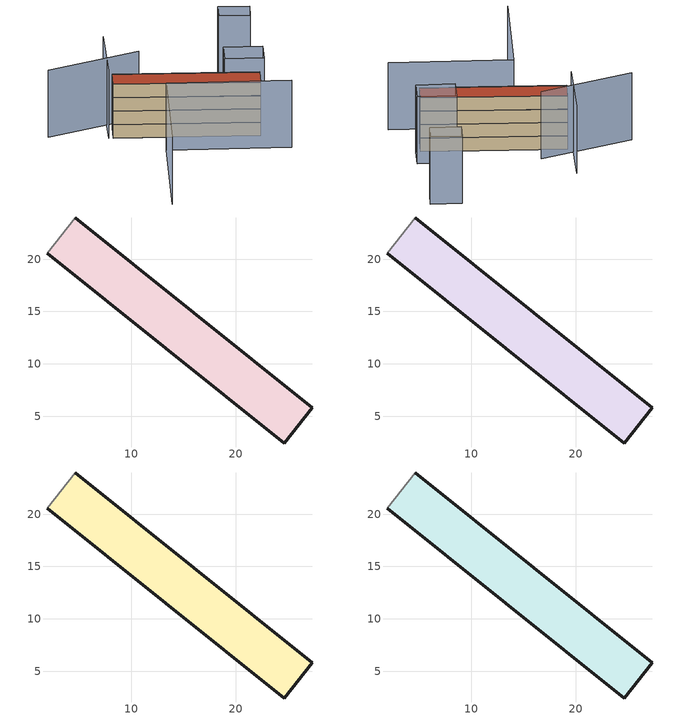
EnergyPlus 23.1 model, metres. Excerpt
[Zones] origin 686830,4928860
3e1f99c0273f9184_F0_whole
 floor ground (EU_floor_Construction): 24.62,2.43 27.3,5.78 4.64,23.93 1.95,20.58 z0
 wall outside (EU_wall_Construction): 4.64,23.93 27.3,5.78 24.62,2.43 1.95,20.58 z0:3
 wall adiabatic (EU_wall_Construction): 1.95,20.58 4.64,23.93 z0:3
3e1f99c0273f9184_F1_whole
 floor to 3e1f99c0273f9184_F0_whole (EU_floor_Construction): 24.62,2.43 27.3,5.78 4.63,23.93 1.95,20.58 z3
 wall outside (EU_wall_Construction): 4.64,23.93 27.3,5.78 24.62,2.43 1.95,20.58 z3:6
 wall adiabatic (EU_wall_Construction): 1.95,20.58 4.64,23.93 z3:6
3e1f99c0273f9184_F2_whole
 floor to 3e1f99c0273f9184_F1_whole (EU_floor_Construction): 24.62,2.43 27.3,5.78 4.63,23.93 1.95,20.58 z6
 wall outside (EU_wall_Construction): 4.64,23.93 27.3,5.78 24.62,2.43 1.95,20.58 z6:9
 wall adiabatic (EU_wall_Construction): 1.95,20.58 4.64,23.93 z6:9
3e1f99c0273f9184_F3_whole
 floor to 3e1f99c0273f9184_F2_whole (EU_floor_Construction): 24.62,2.43 27.3,5.78 4.63,23.93 1.95,20.58 z9
 wall outside (EU_wall_Construction): 4.64,23.93 27.3,5.78 24.62,2.43 1.95,20.58 z9:12
 wall adiabatic (EU_wall_Construction): 1.95,20.58 4.64,23.93 z9:12
 roof outside (EU_roof_Construction): 27.3,5.78 24.62,2.43 1.95,20.58 4.64,23.93 z12
shading: -7.01,-7.67 6.67,9.97 / 6.67,9.97 26.19,-5.18 / -7.58,29.15 11.11,23.47 / 9.74,32.6 1.3,21.21 / 28.05,5.41 21.87,10.09 / 21.87,10.09 24.79,13.94 / 24.79,13.94 30.97,9.25 / 30.97,9.25 28.05,5.41 / 37.47,20.53 32.55,24.4 / 32.55,24.4 34.95,27.45 / 34.95,27.45 39.87,23.58 / 39.87,23.58 37.47,20.53 z0:15
[Building]
EU S2 Campaign: North Axis=0; Terrain=City; Solar Distribution=FullExterior
[Site:Location]
Bologna: Latitude=44.5; Longitude=11.25; Time Zone=1; Elevation=37
[SizingPeriod:WeatherFileDays]
AnnualSizingPeriod: Begin Month=1; Begin Day of Month=1; End Month=12; End Day of Month=31; Day of Week for Start Day=Monday; Use Weather File Daylight Saving Period=No; Use Weather File Rain and Snow Indicators=No
[MATERIAL]
EU_InternalMass_Material: Roughness=MediumRough; Thickness=0.1; Conductivity=1; Density=1800; Specific Heat=900; Thermal Absorptance=0.9; Solar Absorptance=0.7; Visible Absorptance=0.7
[MATERIAL:NOMASS] Roughness=MediumRough; Thermal Absorptance=0.9; Solar Absorptance=0.7; Visible Absorptance=0.7
Name | Thermal Resistance
EU_wall_NoMass | 0.937881
EU_roof_NoMass | 0.548572
EU_floor_NoMass | 0.71348
[CONSTRUCTION]
EU_wall_Construction: EU_wall_NoMass
EU_roof_Construction: EU_roof_NoMass
EU_floor_Construction: EU_floor_NoMass
EU_InternalMass_Construction: EU_InternalMass_Material
[ZONE] Type=1; Multiplier=1; Ceiling Height=autocalculate; Floor Area=autocalculate; Part of Total Floor Area=Yes
Name | Volume
3e1f99c0273f9184_F0_whole | 373.559
3e1f99c0273f9184_F1_whole; 3e1f99c0273f9184_F2_whole; 3e1f99c0273f9184_F3_whole | 373.56
[INTERNALMASS] Construction=EU_InternalMass_Construction; Surface Area=124.52
Name | Zone or ZoneList
3e1f99c0273f9184_F0_whole_EU_InternalMass | 3e1f99c0273f9184_F0_whole
3e1f99c0273f9184_F1_whole_EU_InternalMass | 3e1f99c0273f9184_F1_whole
3e1f99c0273f9184_F2_whole_EU_InternalMass | 3e1f99c0273f9184_F2_whole
3e1f99c0273f9184_F3_whole_EU_InternalMass | 3e1f99c0273f9184_F3_whole
[OTHEREQUIPMENT] Fuel Type=Electricity; Design Level Calculation Method=Watts/Area; Power per Zone Floor Area=1; Fraction Latent=0; Fraction Radiant=0; Fraction Lost=0; Carbon Dioxide Generation Rate=0; EndUse Subcategory=EU_Step8_InternalGains
Name | Zone or ZoneList or Space or SpaceList | Schedule
EU_Step8_InternalGain_3e1f99c0273f9184_F0_whole_f000 | 3e1f99c0273f9184_F0_whole | EU_Step8_GainSchedule_3e1f99c0273f9184_F0_whole_f000
EU_Step8_InternalGain_3e1f99c0273f9184_F1_whole_f000 | 3e1f99c0273f9184_F1_whole | EU_Step8_GainSchedule_3e1f99c0273f9184_F1_whole_f000
EU_Step8_InternalGain_3e1f99c0273f9184_F2_whole_f000 | 3e1f99c0273f9184_F2_whole | EU_Step8_GainSchedule_3e1f99c0273f9184_F2_whole_f000
EU_Step8_InternalGain_3e1f99c0273f9184_F3_whole_f000 | 3e1f99c0273f9184_F3_whole | EU_Step8_GainSchedule_3e1f99c0273f9184_F3_whole_f000
[ZONEVENTILATION:DESIGNFLOWRATE] Schedule=EU_AlwaysOn; Design Flow Rate Calculation Method=AirChanges/Hour; Air Changes per Hour=0.687892; Ventilation Type=Natural; Fan Pressure Rise=0; Fan Total Efficiency=1; Constant Term Coefficient=1; Temperature Term Coefficient=0; Velocity Term Coefficient=0; Velocity Squared Term Coefficient=0; Minimum Indoor Temperature=-100; Maximum Indoor Temperature=100; Delta Temperature=-100; Minimum Outdoor Temperature=-100; Maximum Outdoor Temperature=100; Maximum Wind Speed=40
Name | Zone or ZoneList or Space or SpaceList
EU_ConstantAir_3e1f99c0273f9184_F0_whole | 3e1f99c0273f9184_F0_whole
EU_ConstantAir_3e1f99c0273f9184_F1_whole | 3e1f99c0273f9184_F1_whole
EU_ConstantAir_3e1f99c0273f9184_F2_whole | 3e1f99c0273f9184_F2_whole
EU_ConstantAir_3e1f99c0273f9184_F3_whole | 3e1f99c0273f9184_F3_whole
[HVACTEMPLATE:THERMOSTAT] Constant Heating Setpoint=20; Constant Cooling Setpoint=50
EU_HeatOnly_3e1f99c0273f9184_F0_whole; EU_HeatOnly_3e1f99c0273f9184_F1_whole; EU_HeatOnly_3e1f99c0273f9184_F2_whole; EU_HeatOnly_3e1f99c0273f9184_F3_whole
[HVACTEMPLATE:ZONE:IDEALLOADSAIRSYSTEM] System Availability Schedule=EU_AlwaysOn; Maximum Heating Supply Air Temperature=50; Minimum Cooling Supply Air Temperature=13; Maximum Heating Supply Air Humidity Ratio=0.0156; Minimum Cooling Supply Air Humidity Ratio=0.0077; Heating Limit=NoLimit; Cooling Limit=NoLimit; Heating Availability Schedule=EU_AlwaysOn; Cooling Availability Schedule=EU_CoolingOff; Dehumidification Control Type=ConstantSensibleHeatRatio; Cooling Sensible Heat Ratio=0.7; Dehumidification Setpoint=60; Humidification Control Type=None; Humidification Setpoint=30; Outdoor Air Method=None; Outdoor Air Flow Rate per Person=0.00944; Outdoor Air Flow Rate per Zone Floor Area=0; Outdoor Air Flow Rate per Zone=0; Demand Controlled Ventilation Type=None; Outdoor Air Economizer Type=NoEconomizer; Heat Recovery Type=None; Sensible Heat Recovery Effectiveness=0.7; Latent Heat Recovery Effectiveness=0.65
Name | Template Thermostat
3e1f99c0273f9184_F0_whole | EU_HeatOnly_3e1f99c0273f9184_F0_whole
3e1f99c0273f9184_F1_whole | EU_HeatOnly_3e1f99c0273f9184_F1_whole
3e1f99c0273f9184_F2_whole | EU_HeatOnly_3e1f99c0273f9184_F2_whole
3e1f99c0273f9184_F3_whole | EU_HeatOnly_3e1f99c0273f9184_F3_whole
[SIZING:ZONE] Zone Cooling Design Supply Air Temperature Input Method=SupplyAirTemperature; Zone Cooling Design Supply Air Temperature=13; Zone Heating Design Supply Air Temperature Input Method=SupplyAirTemperature; Zone Heating Design Supply Air Temperature=50; Zone Cooling Design Supply Air Humidity Ratio=0.008; Zone Heating Design Supply Air Humidity Ratio=0.008; Cooling Design Air Flow Method=DesignDay; Cooling Design Air Flow Rate=0; Cooling Minimum Air Flow per Zone Floor Area=0.000762; Cooling Minimum Air Flow=0; Cooling Minimum Air Flow Fraction=0.2; Heating Design Air Flow Method=DesignDay; Heating Design Air Flow Rate=0; Heating Maximum Air Flow per Zone Floor Area=0.002032; Heating Maximum Air Flow=0.141576; Heating Maximum Air Flow Fraction=0.3; Account for Dedicated Outdoor Air System=No; Dedicated Outdoor Air System Control Strategy=NeutralSupplyAir; Dedicated Outdoor Air Low Setpoint Temperature for Design=autosize; Dedicated Outdoor Air High Setpoint Temperature for Design=autosize; Zone Load Sizing Method=Sensible Load Only No Latent Load; Zone Latent Cooling Design Supply Air Humidity Ratio Input Method=HumidityRatioDifference; Zone Cooling Design Supply Air Humidity Ratio Difference=0.005; Zone Latent Heating Design Supply Air Humidity Ratio Input Method=HumidityRatioDifference; Zone Humidification Design Supply Air Humidity Ratio Difference=0.005
3e1f99c0273f9184_F0_whole; 3e1f99c0273f9184_F1_whole; 3e1f99c0273f9184_F2_whole; 3e1f99c0273f9184_F3_whole
[SCHEDULE:CONSTANT]
Name | Hourly Value
EU_AlwaysOn | 1
EU_CoolingOff | 0
[SCHEDULE:FILE] Column Number=1; Rows to Skip at Top=0; Number of Hours of Data=8760; Column Separator=Comma; Interpolate to Timestep=No; Minutes per Item=60; Adjust Schedule for Daylight Savings=Yes
Name | File
EU_Step8_GainSchedule_3e1f99c0273f9184_F0_whole_f000 | ../../schedules/3e1f99c0273f9184/3e1f99c0273f9184_F0_whole_f000_gain.csv
EU_Step8_GainSchedule_3e1f99c0273f9184_F1_whole_f000 | ../../schedules/3e1f99c0273f9184/3e1f99c0273f9184_F1_whole_f000_gain.csv
EU_Step8_GainSchedule_3e1f99c0273f9184_F2_whole_f000 | ../../schedules/3e1f99c0273f9184/3e1f99c0273f9184_F2_whole_f000_gain.csv
EU_Step8_GainSchedule_3e1f99c0273f9184_F3_whole_f000 | ../../schedules/3e1f99c0273f9184/3e1f99c0273f9184_F3_whole_f000_gain.csv
